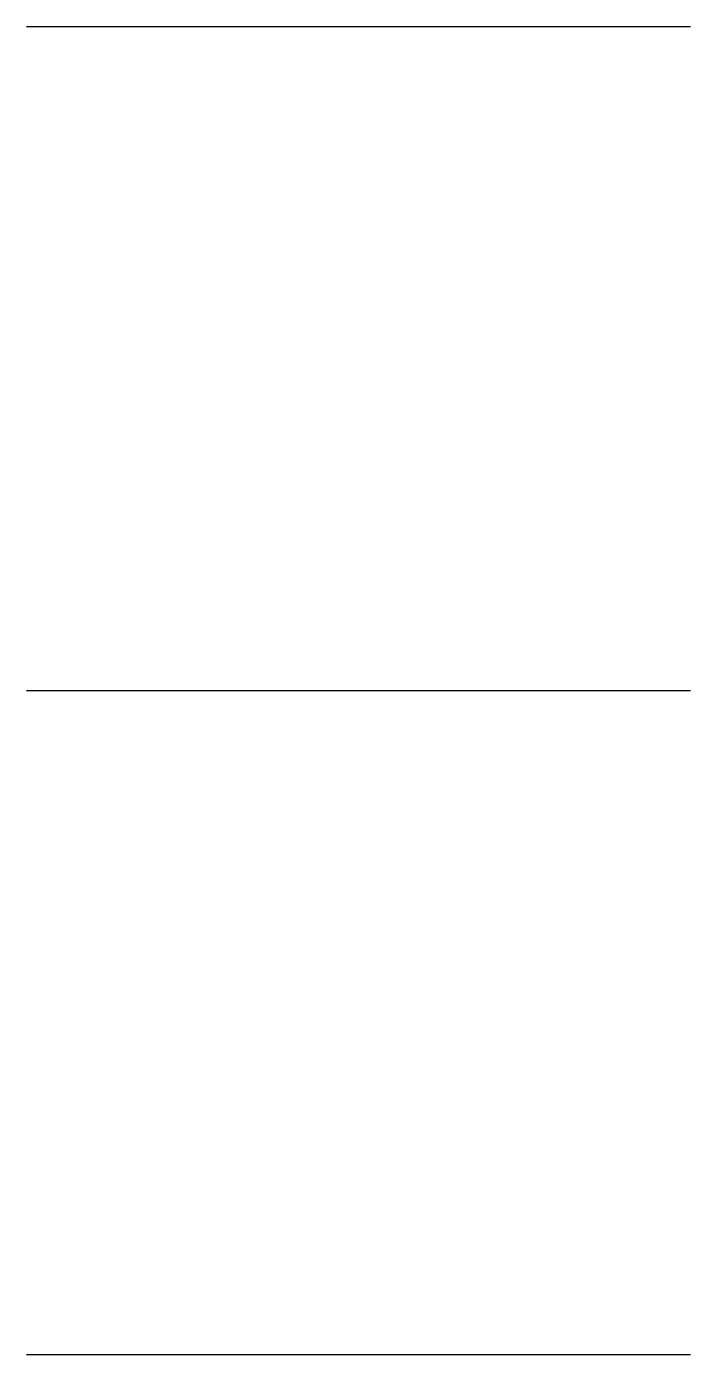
# Model space of a CAD drawing. Header units: metres. Extents: x 0 to 1, y 0 to 2.
import ezdxf

# ---------------------------------------------------------------- set-up
doc = ezdxf.new("R2010")
doc.units = ezdxf.units.M
doc.layers.add('EJES', color=7, linetype='Continuous')
doc.layers.add('MUROS', color=7, linetype='Continuous')

msp = doc.modelspace()

# ---------------------------------------------------------------- linework, layer by layer
msp.add_line((0, 2), (1, 2))
at = {"layer": 'EJES'}
msp.add_line((0, 1), (1, 1), dxfattribs=at)
at = {"layer": 'MUROS'}
msp.add_line((0, 0), (1, 0), dxfattribs=at)

doc.saveas('drawing.dxf')
